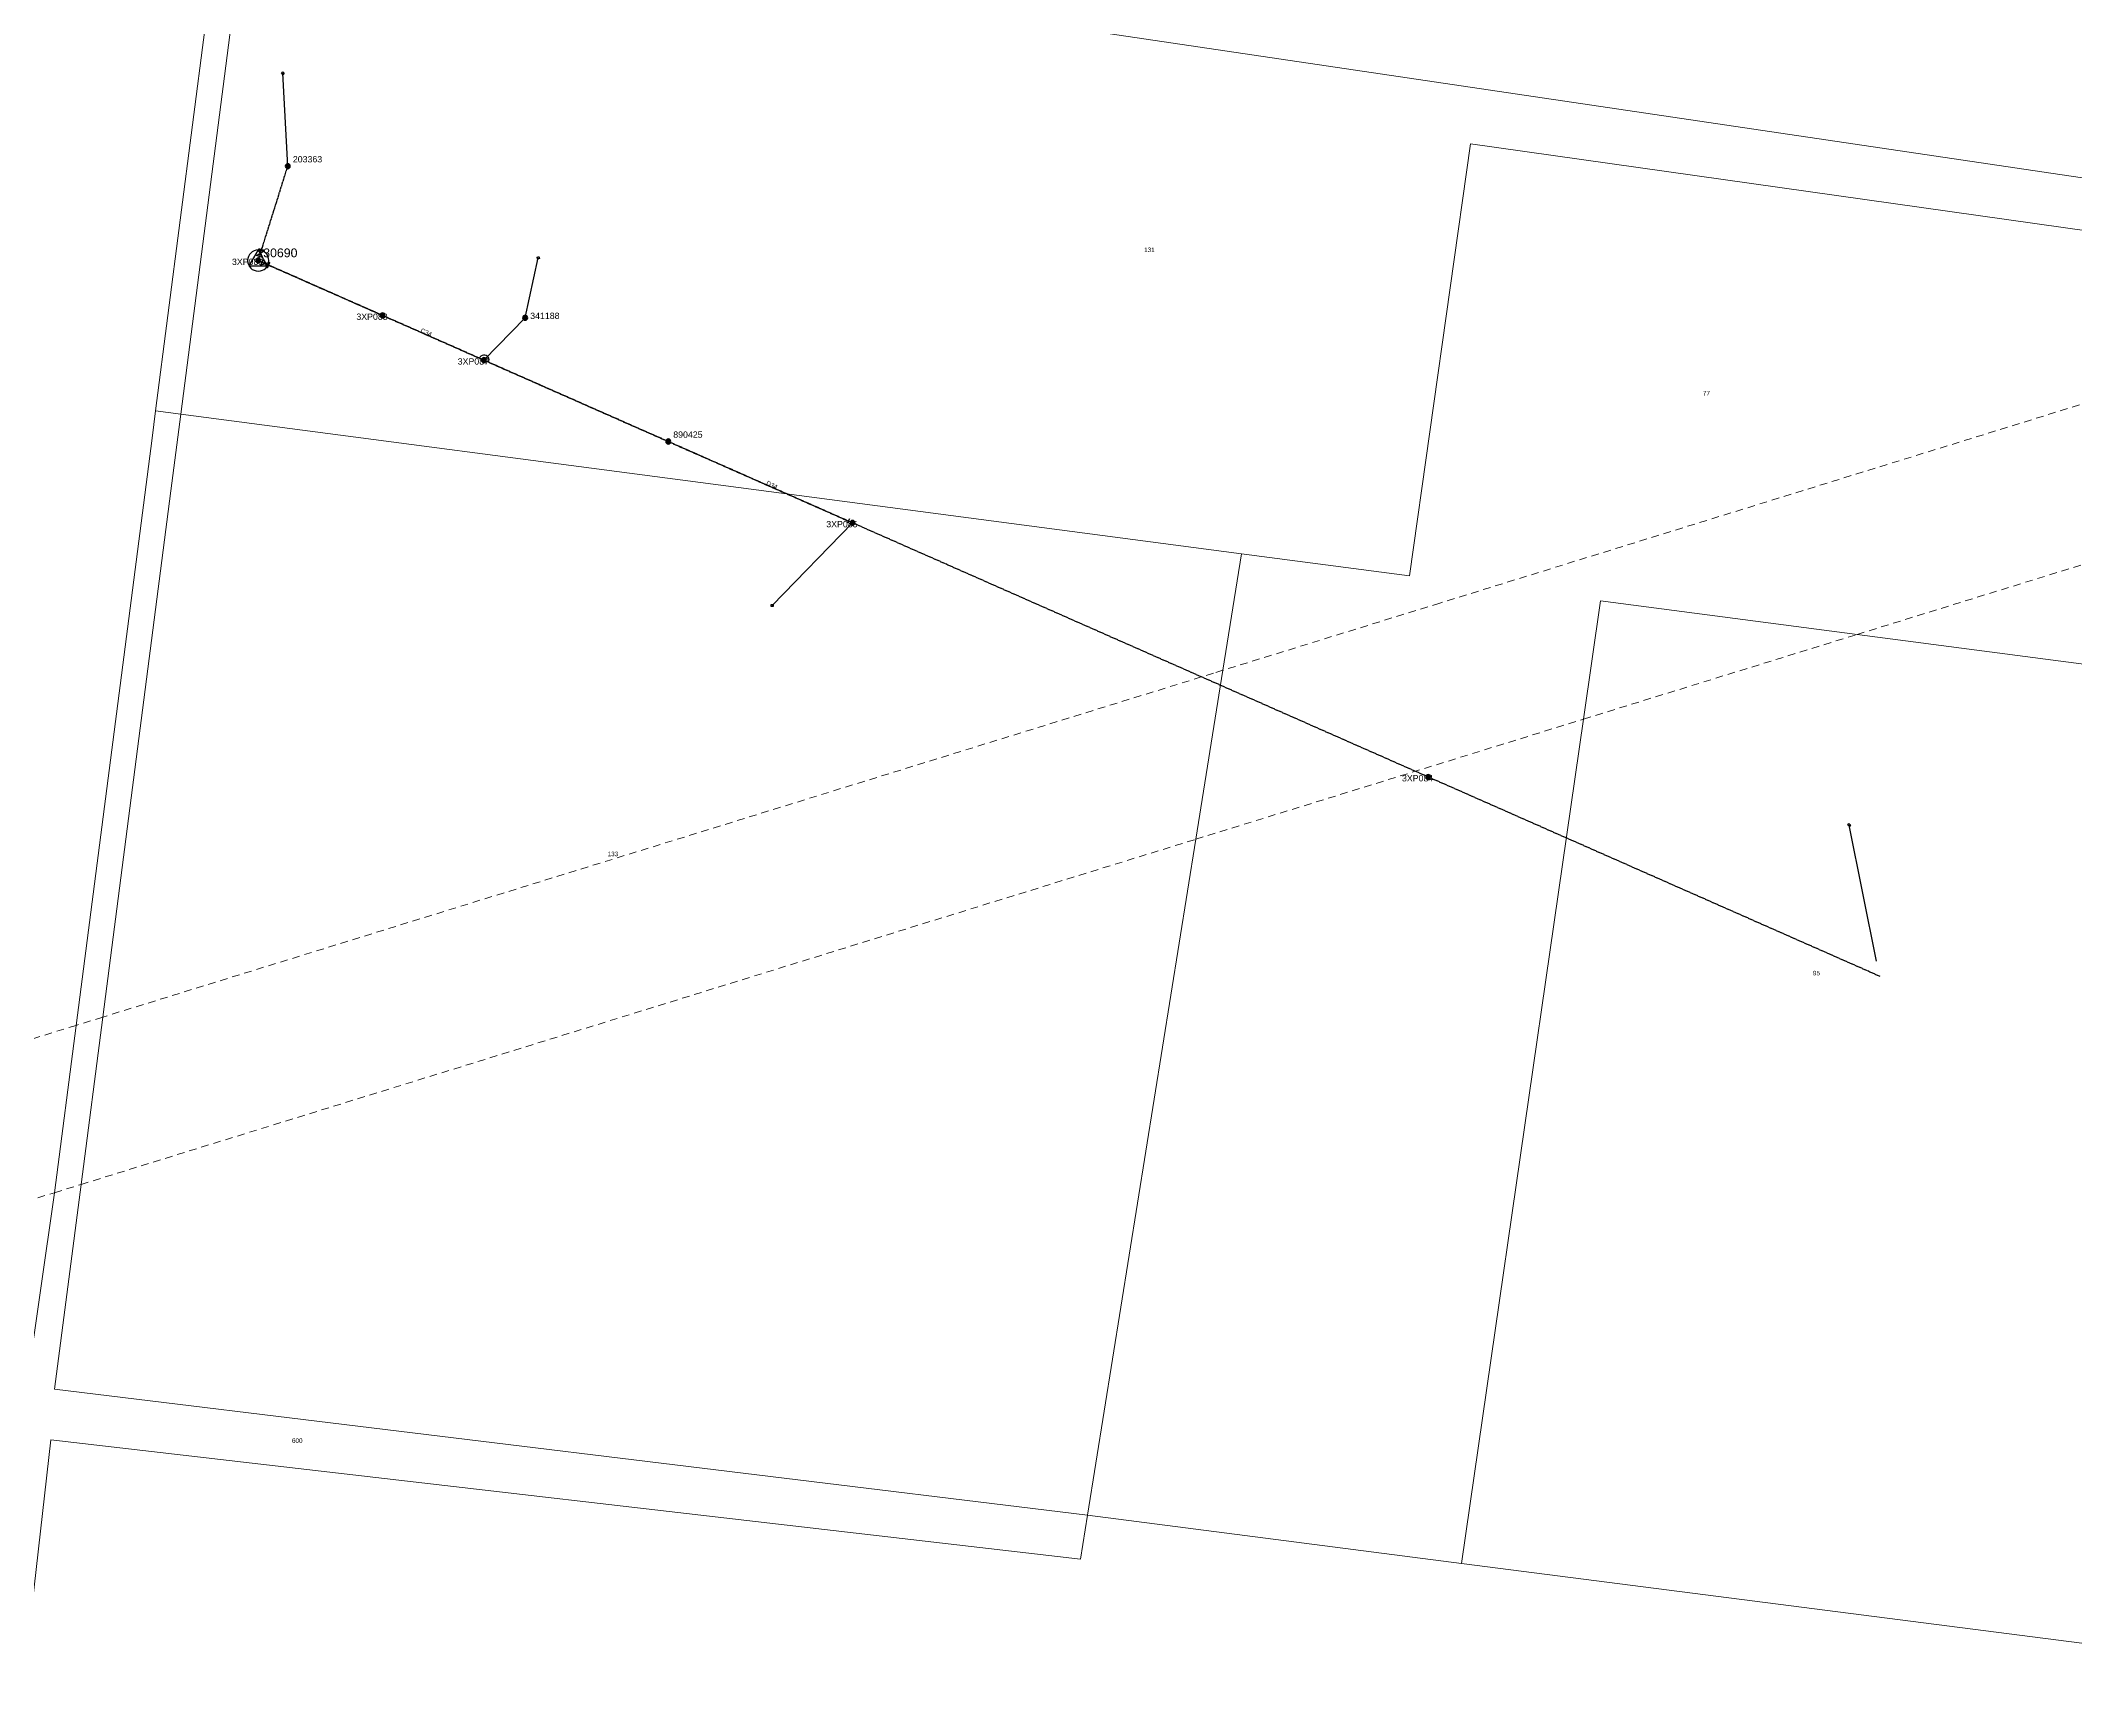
# Model space of a CAD drawing. Header units: metres. Extents: x 253555 to 263174, y 6188199 to 6193202.
# Drawn here: x 256362 to 257170, y 6188851 to 6189508 of the extents above; entities that cross this region are included whole.
import ezdxf
from ezdxf.enums import TextEntityAlignment as Align

# ---------------------------------------------------------------- set-up
doc = ezdxf.new("R2010")
doc.units = ezdxf.units.M
doc.linetypes.add('Cable Exist OH', pattern=[1, 1, 0])
doc.linetypes.add('Dash', pattern=[5, 3, -2])
doc.layers.get('0').update_dxf_attribs({"color": 6})
for name, color, linetype, lineweight in [('Cadastre Easements_SP_EXT', 9, 'Continuous', 5), ('Cadastre Land Parcels_SP_EXT', 9, 'Continuous', 5), ('Cadastre Roads_SP_EXT', 9, 'Continuous', 5)]:
    doc.layers.add(name, color=color, linetype=linetype, lineweight=lineweight)
for name, color, linetype in [('Equip_LV_EXT', 7, 'Continuous'), ('Mains_HV_EXT', 7, 'Continuous'), ('Mains_LV_EXT', 7, 'Continuous'), ('Services_SP_EXT', 7, 'Continuous'), ('Sub_SP_TR_HV_LV_EXT', 7, 'Continuous'), ('SupportsOH_SP_TR_HV_LV_SL_EXT', 7, 'Continuous')]:
    doc.layers.add(name, color=color, linetype=linetype)
doc.styles.add('POLE_LABEL', font='arial.ttf')
doc.styles.get("Standard").update_dxf_attribs({"font": 'arial.ttf'})

# ---------------------------------------------------------------- blocks, each defined once
blk = doc.blocks.new('SUB_POLE_EXT')
blk.add_wipeout([(0, 4.22), (0.42, 4.2), (0.83, 4.14), (1.21, 4.05), (1.62, 3.9), (1.99, 3.72), (2.35, 3.51), (2.68, 3.26), (2.99, 2.99), (3.28, 2.66), (3.52, 2.34), (3.76, 1.92), (3.9, 1.62), (4.04, 1.23), (4.18, 0.63), (4.22, 0), (4.18, -0.61), (4.06, -1.15), (3.9, -1.62), (3.58, -2.24), (3.22, -2.73), (2.97, -3.01), (2.68, -3.26), (2.36, -3.5), (2, -3.72), (1.64, -3.89), (1.25, -4.03), (0.82, -4.14), (0.42, -4.2), (0, -4.22), (-0.41, -4.2), (-0.8, -4.15), (-1.21, -4.05), (-1.62, -3.9), (-1.99, -3.73), (-2.35, -3.51), (-2.68, -3.26), (-2.96, -3.02), (-3.23, -2.72), (-3.51, -2.35), (-3.71, -2.01), (-3.91, -1.6), (-4.05, -1.21), (-4.16, -0.76), (-4.22, -0.14), (-4.21, 0.39), (-4.14, 0.83), (-4.03, 1.27), (-3.9, 1.63), (-3.71, 2.02), (-3.5, 2.37), (-3.28, 2.67), (-2.99, 2.99), (-2.68, 3.27), (-2.33, 3.52), (-1.98, 3.73), (-1.63, 3.9), (-1.2, 4.05), (-0.78, 4.15), (-0.4, 4.21)])
blk.add_line((2.16, 0.48), (2.16, 0.48, 0))
blk.add_lwpolyline([(-4.22, 0, 1), (4.22, 0, 1)], format="xyb", close=True)
blk.add_lwpolyline([(2.14, 0.52), (0, 4.22), (-3.66, -2.11), (3.66, -2.11)], close=True)
for tag, height, flags, p in [('STREET_CODE', 0.2, 9, (1.5, 0)), ('ASSET_NUM', 3.5, 8, (2, 2)), ('CONSTRUCTED_VOLTAGE', 0.2, 9, (1.5, -0.2)), ('OPERATING_VOLTAGE', 0.2, 9, (1.5, -0.6)), ('OPERATED_BY', 0.2, 9, (1.5, -0.8)), ('ORIENTATION', 0.2, 9, (1.5, -1.2)), ('OWNED_BY', 0.2, 9, (1.5, -1.4)), ('SECONDARY_VOLTAGE', 0.2, 9, (1.5, -1.6)), ('STATE', 0.2, 9, (1.5, -1.8)), ('SUBSTATION_TYPE', 0.2, 9, (1.5, -2)), ('STREETNAME', 0.2, 9, (1.5, -2.8)), ('SUBURB', 0.2, 9, (1.5, -3)), ('Z', 0.2, 1, (1.5, -3.4)), ('NO_PHASES', 0.2, 9, (1.5, -0.4)), ('MAINTAINED_BY', 0.2, 9, (1.5, -1)), ('USAGE', 0.2, 9, (1.5, -2.2)), ('LEGEND', 0.2, 9, (1.5, -2.4)), ('LOCATION', 0.2, 9, (1.5, -2.6)), ('NOTES', 0.2, 9, (1.5, -3.2))]:
    blk.add_attdef(tag, text='', height=height, dxfattribs=dict(flags=flags)).set_placement(p, align=Align.MIDDLE_LEFT)
blk = doc.blocks.new('LV_OH_LINKS_DISTFUSE_EXT')
for p, q in [((0, 0), (0.96, 0)), ((3.84, 0), (4.8, 0))]:
    blk.add_line(p, q)
blk.add_lwpolyline([(3.84, -1.2), (3.84, 1.2), (0.96, -1.2), (0.96, 1.2)], close=True)
at = {"flags": 9}
for tag, p in [('ACTUAL_STATUS', (0, 0)), ('CONSTRUCTED_VOLTAGE', (0, -0.2)), ('OPERATING_VOLTAGE', (0, -0.6)), ('ORIENTATION', (0, -0.8)), ('OWNED_BY', (0, -1)), ('STATE', (0, -1.2)), ('SWITCH_TYPE', (0, -1.4)), ('NO_PHASES', (0, -0.4)), ('USAGE', (0, -1.6)), ('NOTES', (0, -1.8))]:
    blk.add_attdef(tag, text='', height=0.2, dxfattribs=at).set_placement(p, align=Align.MIDDLE_LEFT)
at = {"flags": 1}
blk.add_attdef('Z', (0, 0), '', height=0.2, dxfattribs=at)
blk = doc.blocks.new('CCP_EXT')
blk.add_wipeout([(0, 0.57), (0.57, 0), (0, -0.57), (-0.57, 0)])
blk.add_lwpolyline([(-0.57, 0), (0, 0.57), (0.57, 0), (0, -0.57), (-0.57, 0)])
at = {"flags": 1}
blk.add_attdef('Z', (0, 0), '', height=0.2, dxfattribs=at)
at = {"flags": 9}
for tag, p in [('CCP_TYPE', (0, 0)), ('CONSTRUCTED_VOLTAGE', (0, -0.2)), ('OPERATING_VOLTAGE', (0, -0.6)), ('ORIENTATION', (0, -0.8)), ('OWNED_BY', (0, -1)), ('STATE', (0, -1.8)), ('NO_PHASES', (0, -0.4)), ('USAGE', (0, -1.2)), ('LEGEND', (0, -1.4)), ('LIFE_SUPPORT', (0, -1.6)), ('NOTES', (0, -2))]:
    blk.add_attdef(tag, text='', height=0.2, dxfattribs=at).set_placement(p, align=Align.MIDDLE_LEFT)
blk = doc.blocks.new('POLE_EXT')
blk.add_hatch(color=256).paths.add_polyline_path([(-1, 0, 1), (1, 0, 1)])
blk.add_lwpolyline([(-1, 0, 1), (1, 0, 1)], format="xyb", close=True)
for tag, height, flags, p in [('pNumber', 2.5, 8, (-17.84, 2.07)), ('OWNED_BY', 0.2, 9, (1.35, -0.4)), ('SPECIAL_USE', 0.2, 9, (1.35, -0.8)), ('STATE', 0.2, 9, (1.35, -1)), ('cLV', 0.2, 9, (1.35, -1.4)), ('hDepth', 0.2, 9, (1.35, -1.6)), ('hDia', 0.2, 9, (1.35, -1.8)), ('cHV', 0.2, 9, (1.35, -2)), ('cLinedev', 0.2, 9, (1.35, -3.4)), ('pExisting', 0.2, 9, (1.35, -3.8)), ('pFooting', 0.2, 9, (1.35, -4.4)), ('pNew', 0.2, 9, (1.35, -4.6)), ('pRelocate', 0.2, 9, (1.35, -5)), ('pRemove', 0.2, 9, (1.35, -5.2)), ('pReplace', 0.2, 9, (1.35, -5.4)), ('pStay', 0.2, 9, (1.35, -5.6)), ('pType', 0.2, 9, (1.35, -5.8)), ('cspan', 0.2, 9, (1.35, -6)), ('STREETNAME', 0.2, 9, (1.35, -6.2)), ('SUBURB', 0.2, 9, (1.35, -6.4)), ('OPERATED_BY', 0.2, 9, (1.36, -7.01)), ('PARENT', 0.2, 9, (1.35, -0.6)), ('USAGE', 0.2, 9, (1.35, -1.2)), ('LBRACKET', 0.2, 9, (1.35, -2.2)), ('LExisting', 0.2, 9, (1.35, -2.4)), ('LANTNUMBER', 0.2, 9, (1.35, -2.6)), ('LOther', 0.2, 9, (1.35, -2.8)), ('LRemove', 0.2, 9, (1.35, -3)), ('LEGEND', 0.2, 9, (1.35, -3.2)), ('LOCATION', 0.2, 9, (1.35, -3.6)), ('PFNUMBER', 0.2, 9, (1.35, -4)), ('NEWPFNUMBER', 0.2, 9, (1.35, -4.2)), ('NOTES', 0.2, 9, (1.35, -6.6)), ('MAINTAINED_BY', 0.2, 9, (1.36, -6.81))]:
    blk.add_attdef(tag, text='', height=height, dxfattribs=dict(flags=flags)).set_placement(p, align=Align.MIDDLE_LEFT)
at = {"style": 'POLE_LABEL'}
for tag, height, flags, p in [('STRUCTURE_PLANT_NUMBER', 0.2, 9, (1.35, 0.03)), ('ASSET_NUM', 2.5, 8, (2, 2)), ('STREET_CODE', 0.2, 9, (1.35, -0.2))]:
    blk.add_attdef(tag, text='', height=height, dxfattribs=dict(at, flags=flags)).set_placement(p, align=Align.MIDDLE_LEFT)
at = {"flags": 1}
blk.add_attdef('Z', (1.35, -7.33), '', height=0.2, dxfattribs=at)
blk = doc.blocks.new('End Shackle_EXT')
blk.add_wipeout([(0, 0.25), (1.81, 0.25), (1.82, -0.25), (0, -0.25)])
blk.add_line((1.81, -1), (1.81, 1))
at = {"flags": 1}
blk.add_attdef('Z', (0, 0), '', height=0.2, dxfattribs=at)
at = {"flags": 9}
for tag, p in [('CONNECTOR_TYPE', (0, 0)), ('CONSTRUCTED_VOLTAGE', (0, -0.2)), ('OPERATING_VOLTAGE', (0, -0.6)), ('ORIENTATION', (0, -0.8)), ('OWNED_BY', (0, -1)), ('STATE', (0, -1.2)), ('NO_PHASES', (0, -0.4)), ('USAGE', (0, -1.4)), ('NOTES', (0, -1.6))]:
    blk.add_attdef(tag, text='', height=0.2, dxfattribs=at).set_placement(p, align=Align.MIDDLE_LEFT)

msp = doc.modelspace()

# ---------------------------------------------------------------- linework, layer by layer
at = {"layer": 'Cadastre Land Parcels_SP_EXT', "linetype": 'Continuous'}
msp.add_lwpolyline([(257171.3, 6189604.81), (257154.23, 6189625.16), (257086.45, 6189705.99), (257072.5, 6189732.93), (257057.84, 6189758.63), (257019.61, 6189841.56), (256985.2, 6189894.71), (256929.74, 6189953.65), (256858.87, 6190018.07), (256805.05, 6190028.55), (256727.48, 6190035.73), (256599.51, 6190017.85), (256575.54, 6190009.01), (256519.92, 6189975.8), (256518.73, 6189975.55), (256545.87, 6189951.06), (256587.1, 6189848.57), (256618.4, 6189738.83), (256638.78, 6189606.6), (256652.81, 6189555.47), (256656.42, 6189530.23), (257269.74, 6189439.25)], dxfattribs=at)
for points in [[(257253.17, 6189324.6), (257262.83, 6189391.45), (257266.88, 6189419.44), (256930.11, 6189467.02), (256905.86, 6189295.35), (256839.21, 6189304.12), (256831.8, 6189257.85), (256821.05, 6189190.72), (256778.02, 6188922.07), (256926.55, 6188902.97), (256975.03, 6189238.43), (256981.82, 6189285.43), (257083.72, 6189272.1), (257242.58, 6189251.33), (257253.17, 6189324.6)], [(256367.6, 6188972.23), (256378.16, 6189053.54), (256386.73, 6189120.03), (256413.8, 6189329.12), (256417.74, 6189359.58), (256407.77, 6189360.89), (256406.38, 6189350.1), (256376.14, 6189116.75), (256367.58, 6189050.26), (256356.62, 6188973.49), (256354.1, 6188953.56), (256235.13, 6188968.74), (256145.85, 6188265.74), (256213.28, 6188216.95), (256245.36, 6188202.66), (256280.58, 6188198.69), (256282.68, 6188217.06), (256337.92, 6188703.77), (256366.1, 6188952.1), (256775.22, 6188904.59), (256778.02, 6188922.07), (256367.6, 6188972.23)], [(256821.05, 6189190.72), (256831.8, 6189257.85), (256839.21, 6189304.12), (256639.27, 6189330.43), (256417.74, 6189359.58), (256413.8, 6189329.12), (256386.73, 6189120.03), (256378.16, 6189053.54), (256367.6, 6188972.23), (256778.02, 6188922.07), (256821.05, 6189190.72)], [(257242.58, 6189251.33), (257083.72, 6189272.1), (256981.82, 6189285.43), (256975.03, 6189238.43), (256926.55, 6188902.97), (257187.39, 6188869.43), (257242.58, 6189251.33)]]:
    msp.add_lwpolyline(points, close=True, dxfattribs=at)
at = {"layer": 'Mains_LV_EXT', "linetype": 'Continuous'}
msp.add_lwpolyline([(256540.03, 6189380.27, 1.022026), (256536.37, 6189381.89)], format="xyb", dxfattribs=at)

# ---------------------------------------------------------------- block references
at = {"layer": 'Sub_SP_TR_HV_LV_EXT'}
ref = msp.add_blockref('SUB_POLE_EXT', (256448.52, 6189420.68), dxfattribs=at)
ref.add_attrib('ASSET_NUM', '30690', dxfattribs={"layer": '0', "height": 3.5}).set_placement((256450.52, 6189420.93), align=Align.BOTTOM_LEFT)
at = {"layer": 'SupportsOH_SP_TR_HV_LV_SL_EXT'}
ref = msp.add_blockref('POLE_EXT', (256460.27, 6189458.18), dxfattribs=at)
ref.add_attrib('ASSET_NUM', '203363', dxfattribs={"layer": '0', "height": 2.5, "style": 'POLE_LABEL'}).set_placement((256462.28, 6189458.93), align=Align.BOTTOM_LEFT)
ref = msp.add_blockref('POLE_EXT', (256497.94, 6189398.86), dxfattribs=at)
ref.add_attrib('ASSET_NUM', '3XP088', dxfattribs={"layer": '0', "height": 2.5, "style": 'POLE_LABEL'}).set_placement((256499.94, 6189399.61), align=Align.TOP_RIGHT)
ref = msp.add_blockref('POLE_EXT', (256554.58, 6189397.96), dxfattribs=at)
ref.add_attrib('ASSET_NUM', '341188', dxfattribs={"layer": '0', "height": 2.5, "style": 'POLE_LABEL'}).set_placement((256556.58, 6189398.71), align=Align.MIDDLE_LEFT)
ref = msp.add_blockref('POLE_EXT', (256538.2, 6189381.08), dxfattribs=at)
ref.add_attrib('ASSET_NUM', '3XP087', dxfattribs={"layer": '0', "height": 2.5, "style": 'POLE_LABEL'}).set_placement((256540.2, 6189381.83), align=Align.TOP_RIGHT)
ref = msp.add_blockref('POLE_EXT', (256611.41, 6189348.76), dxfattribs=at)
ref.add_attrib('ASSET_NUM', '890425', dxfattribs={"layer": '0', "height": 2.5, "style": 'POLE_LABEL'}).set_placement((256613.41, 6189349.51), align=Align.BOTTOM_LEFT)
ref = msp.add_blockref('POLE_EXT', (256913.34, 6189215.44), dxfattribs=at)
ref.add_attrib('ASSET_NUM', '3XP084', dxfattribs={"layer": '0', "height": 2.5, "style": 'POLE_LABEL'}).set_placement((256915.34, 6189216.19), align=Align.TOP_RIGHT)

# ---------------------------------------------------------------- texts
at = {"layer": 'Cadastre Land Parcels_SP_EXT'}
for s, p in [('131', (256800.47, 6189424.05)), ('77', (257022.45, 6189367.04)), ('133', (256587.34, 6189183.97)), ('95', (257066.18, 6189136.62)), ('600', (256461.94, 6188950.83))]:
    msp.add_text(s, height=1.8, dxfattribs=at).set_placement(p)
at = {"layer": 'Mains_LV_EXT'}
for s, p in [('C34', (256512.8, 6189392.29)), ('D34', (256650.14, 6189331.65))]:
    msp.add_text(s, height=1.8, rotation=335.03646, dxfattribs=at).set_placement(p)

# ---------------------------------------------------------------- next in the draw order: linework, layer by layer
at = {"layer": 'Cadastre Land Parcels_SP_EXT', "linetype": 'Continuous'}
for points in [[(256407.77, 6189360.89), (256432.23, 6189550.47), (256433.89, 6189563.25), (256459.94, 6189764.22), (256486.35, 6189968.27), (256481.69, 6189967.15), (256086.31, 6190017.41), (255952.68, 6189025.19), (256043.14, 6189013.57), (256157.97, 6188998.93), (256188.99, 6188994.97), (256356.62, 6188973.49), (256367.58, 6189050.26), (256376.14, 6189116.75), (256406.38, 6189350.1), (256407.77, 6189360.89)], [(256635.64, 6189533.32), (256443.86, 6189561.77), (256417.74, 6189359.58), (256639.27, 6189330.43), (256839.21, 6189304.12), (256905.86, 6189295.35), (256930.11, 6189467.02), (257266.88, 6189419.44), (257269.74, 6189439.25), (256656.42, 6189530.23), (256635.64, 6189533.32)]]:
    msp.add_lwpolyline(points, close=True, dxfattribs=at)
at = {"layer": 'Cadastre Roads_SP_EXT', "linetype": 'Continuous'}
msp.add_lwpolyline([(256407.77, 6189360.89), (256417.74, 6189359.58), (256443.86, 6189561.77), (256433.89, 6189563.25), (256432.23, 6189550.47), (256407.77, 6189360.89)], close=True, dxfattribs=at)
at = {"layer": 'Mains_LV_EXT', "linetype": 'Cable Exist OH'}
for points in [[(256448.52, 6189420.68), (256460.27, 6189458.18)], [(256448.52, 6189420.68), (256497.94, 6189398.86), (256538.2, 6189381.08)]]:
    msp.add_lwpolyline(points, dxfattribs=at)

# ---------------------------------------------------------------- next in the draw order: block references
at = {"layer": 'Equip_LV_EXT'}
for p, rotation in [((256448.74, 6189421.37), 72.59640978696189), ((256449.19, 6189420.38), 336.1769142794656)]:
    msp.add_blockref('LV_OH_LINKS_DISTFUSE_EXT', p, dxfattribs=dict(at, rotation=rotation))
at = {"layer": 'Services_SP_EXT'}
for p, rotation in [((256652.72, 6189283.54), 224.6941613879481), ((257080.57, 6189196.36), 100.1584560043107)]:
    msp.add_blockref('CCP_EXT', p, dxfattribs=dict(at, rotation=rotation))
at = {"layer": 'SupportsOH_SP_TR_HV_LV_SL_EXT'}
ref = msp.add_blockref('POLE_EXT', (256448.52, 6189420.68), dxfattribs=at)
ref.add_attrib('ASSET_NUM', '3XP089', dxfattribs={"layer": '0', "height": 2.5, "style": 'POLE_LABEL'}).set_placement((256450.52, 6189421.43), align=Align.TOP_RIGHT)

# ---------------------------------------------------------------- next in the draw order: linework, layer by layer
at = {"layer": 'Services_SP_EXT'}
for points in [[(256684.62, 6189316.43), (256652.72, 6189283.54)], [(257091.49, 6189142.21), (257080.57, 6189196.36)]]:
    msp.add_lwpolyline(points, dxfattribs=at)

# ---------------------------------------------------------------- next in the draw order: block references
for p, rotation in [((256458.28, 6189495.07), 91.85211405150415), ((256559.78, 6189421.76), 60.94852187556391)]:
    msp.add_blockref('CCP_EXT', p, dxfattribs=dict(at, rotation=rotation))

# ---------------------------------------------------------------- next in the draw order: linework, layer by layer
for points in [[(256460.27, 6189458.18), (256458.28, 6189495.07)], [(256538.2, 6189381.08), (256554.58, 6189397.96), (256559.78, 6189421.76)]]:
    msp.add_lwpolyline(points, dxfattribs=at)

# ---------------------------------------------------------------- next in the draw order: block references
at = {"layer": 'Mains_LV_EXT', "rotation": 155.1089061286129}
msp.add_blockref('End Shackle_EXT', (256684.62, 6189316.43), dxfattribs=at)

# ---------------------------------------------------------------- next in the draw order: linework, layer by layer
at = {"layer": 'Cadastre Easements_SP_EXT', "linetype": 'Dash'}
msp.add_lwpolyline([(256367.58, 6189050.26), (256378.16, 6189053.54), (256821.05, 6189190.72), (256975.03, 6189238.43), (257083.72, 6189272.1), (257253.17, 6189324.6), (257262.83, 6189391.45), (256917.95, 6189284.55), (256831.8, 6189257.85), (256827.97, 6189256.67), (256386.73, 6189120.03), (256376.14, 6189116.75), (256164.79, 6189051.28), (256043.15, 6189013.57), (256157.97, 6188998.93), (256188.99, 6188994.97), (256367.58, 6189050.26)], close=True, dxfattribs=at)
at = {"layer": 'Mains_HV_EXT', "linetype": 'Cable Exist OH'}
msp.add_lwpolyline([(257092.86, 6189136.18), (256448.52, 6189420.68)], dxfattribs=at)
at = {"layer": 'Mains_LV_EXT', "linetype": 'Cable Exist OH'}
msp.add_lwpolyline([(256538.2, 6189381.08), (256611.41, 6189348.76), (256684.62, 6189316.43)], dxfattribs=at)

# ---------------------------------------------------------------- next in the draw order: block references
at = {"layer": 'SupportsOH_SP_TR_HV_LV_SL_EXT'}
ref = msp.add_blockref('POLE_EXT', (256684.62, 6189316.43), dxfattribs=at)
ref.add_attrib('ASSET_NUM', '3XP085', dxfattribs={"layer": '0', "height": 2.5, "style": 'POLE_LABEL'}).set_placement((256686.62, 6189317.18), align=Align.TOP_RIGHT)

doc.saveas('drawing.dxf')
